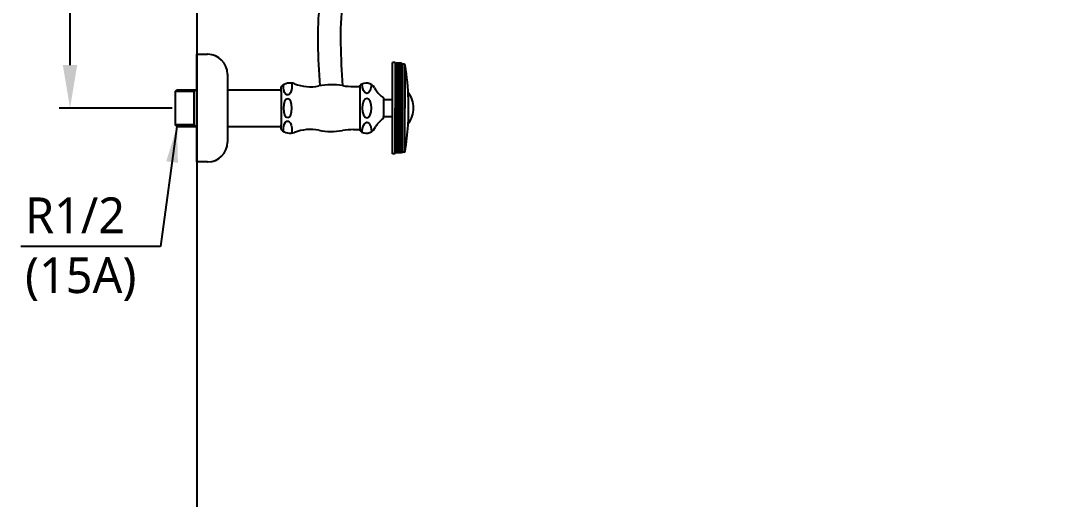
# Model space of a CAD drawing. Extents: x 5956 to 12061, y 2783 to 5292.
# Drawn here: x 6077 to 6654, y 4044 to 4310 of the extents above; entities that cross this region are included whole.
import ezdxf

# ---------------------------------------------------------------- set-up
doc = ezdxf.new("R2010")
doc.units = 0
doc.header["$LTSCALE"] = 20
doc.header["$MEASUREMENT"] = 0
doc.layers.get('0').update_dxf_attribs({"linetype": 'CONTINUOUS'})
doc.layers.get('DEFPOINTS').update_dxf_attribs({"linetype": 'CONTINUOUS'})
for name, color, linetype in [('2', 2, 'CONTINUOUS'), ('4', 4, 'CONTINUOUS'), ('6', 6, 'CONTINUOUS')]:
    doc.layers.add(name, color=color, linetype=linetype)
doc.styles.add('ROMANS', font='NanumGothic.ttf', dxfattribs={"height": 10.144927})
doc.styles.get("Standard").update_dxf_attribs({"font": 'NanumGothic.ttf'})
doc.dimstyles.get("Standard").update_dxf_attribs({"dimtxt": 2.7, "dimasz": 2.5, "dimexe": 1.5, "dimexo": 1.5, "dimgap": 1.5, "dimtad": 1, "dimdec": 0, "dimlfac": 10, "dimzin": 0, "dimdsep": 46, "dimtxsty": 'Standard', "dimcen": 0, "dimclrt": 2, "dimadec": 0, "dimazin": 0, "dimtfac": 1, "dimtdec": 0, "dimtmove": 0, "dimatfit": 3, "dimfxl": 0, "dimtolj": 1, "dimtzin": 0, "dimarcsym": 0})

# ---------------------------------------------------------------- blocks, each defined once
blk = doc.blocks.new('*D61')
at = {"color": 3, "lineweight": -2}
for p, q in [((6174.99, 4511.75), (6098.21, 4511.75)), ((6104.21, 4487.75), (6104.21, 4411.82)), ((6104.21, 4285.75), (6104.21, 4361.69)), ((6161.14, 4261.75), (6098.21, 4261.75))]:
    blk.add_line(p, q, dxfattribs=at)
at = {"color": 3}
for points in [[(6100.21, 4487.75), (6108.21, 4487.75), (6104.21, 4511.75)], [(6100.21, 4285.75), (6108.21, 4285.75), (6104.21, 4261.75)]]:
    blk.add_solid(points, dxfattribs=at)
at = {"layer": 'DEFPOINTS', "color": 0}
for p in [(6176.79, 4511.75), (6104.21, 4261.75), (6162.94, 4261.75)]:
    blk.add_point(p, dxfattribs=at)
at = {"color": 2, "insert": (6104.21, 4386.75), "char_height": 24, "attachment_point": 5}
blk.add_mtext('\\A1;250', dxfattribs=at)

msp = doc.modelspace()

# ---------------------------------------------------------------- linework, layer by layer
at = {"layer": '4'}
for p, q in [((6174.82, 4291.75), (6180.82, 4291.75)), ((6174.82, 4231.75), (6174.82, 4291.75)), ((6285.44, 4287.25), (6283.94, 4287.25)), ((6283.94, 4286.25), (6283.94, 4287.25)), ((6285.44, 4287.05), (6285.44, 4287.25)), ((6285.44, 4287.05), (6285.44, 4261.75)), ((6283.94, 4261.75), (6283.94, 4286.25)), ((6288.94, 4286.34), (6285.44, 4286.34)), ((6288.94, 4285.34), (6285.44, 4285.34)), ((6288.94, 4284.34), (6285.44, 4284.34)), ((6288.94, 4283.34), (6285.44, 4283.34)), ((6288.94, 4282.34), (6285.44, 4282.34)), ((6288.94, 4281.34), (6285.44, 4281.34)), ((6288.94, 4286.75), (6285.74, 4286.75)), ((6289.44, 4286.25), (6288.94, 4286.75)), ((6288.94, 4286.75), (6288.94, 4261.75)), ((6290.27, 4286.25), (6289.44, 4286.25)), ((6289.44, 4286.25), (6289.44, 4261.75)), ((6290.86, 4285.75), (6290.86, 4261.75)), ((6191.94, 4280.75), (6191.94, 4242.75)), ((6288.94, 4280.34), (6285.44, 4280.34)), ((6288.94, 4279.34), (6285.44, 4279.34)), ((6288.94, 4278.34), (6285.44, 4278.34)), ((6288.94, 4277.34), (6285.44, 4277.34)), ((6288.94, 4276.34), (6285.44, 4276.34)), ((6288.94, 4275.34), (6285.44, 4275.34)), ((6162.82, 4271), (6163.82, 4272)), ((6173.32, 4271), (6162.82, 4271)), ((6162.94, 4252.5), (6162.94, 4271)), ((6163.82, 4272), (6174.82, 4272)), ((6173.32, 4251.5), (6173.32, 4272)), ((6173.32, 4271), (6174.32, 4272)), ((6174.82, 4271.38), (6174.82, 4252.12)), ((6191.94, 4272), (6221.94, 4272)), ((6221.94, 4271), (6221.94, 4273.75)), ((6221.94, 4271), (6221.94, 4252.5)), ((6262.23, 4273.78), (6265.86, 4273.78)), ((6264.94, 4273.75), (6265.86, 4273.75)), ((6265.86, 4273.75), (6265.86, 4274.47)), ((6265.86, 4249.75), (6265.86, 4273.75)), ((6273.97, 4273.07), (6274.52, 4272.12)), ((6288.94, 4274.34), (6285.44, 4274.34)), ((6288.94, 4273.34), (6285.44, 4273.34)), ((6288.94, 4272.34), (6285.44, 4272.34)), ((6288.94, 4271.34), (6285.44, 4271.34)), ((6288.94, 4270.34), (6285.44, 4270.34)), ((6278.86, 4267.48), (6278.86, 4266.5)), ((6278.86, 4266.5), (6278.86, 4257)), ((6278.86, 4266.5), (6283.94, 4266.5)), ((6288.94, 4269.34), (6285.44, 4269.34)), ((6288.94, 4268.34), (6285.44, 4268.34)), ((6288.94, 4267.34), (6285.44, 4267.34)), ((6288.94, 4266.34), (6285.44, 4266.34)), ((6288.94, 4265.34), (6285.44, 4265.34)), ((6288.94, 4264.34), (6285.44, 4264.34)), ((6283.94, 4236.25), (6283.94, 4261.75)), ((6288.94, 4263.34), (6285.44, 4263.34)), ((6288.94, 4262.34), (6285.44, 4262.34)), ((6285.44, 4236.45), (6285.44, 4261.75)), ((6288.94, 4261.16), (6285.44, 4261.16)), ((6288.94, 4260.16), (6285.44, 4260.16)), ((6288.94, 4259.16), (6285.44, 4259.16)), ((6288.94, 4258.16), (6285.44, 4258.16)), ((6288.94, 4236.75), (6288.94, 4261.75)), ((6289.44, 4237.25), (6289.44, 4261.75)), ((6290.86, 4237.75), (6290.86, 4261.75)), ((6163.82, 4251.5), (6162.82, 4252.5)), ((6173.32, 4252.5), (6162.82, 4252.5)), ((6174.32, 4251.5), (6173.32, 4252.5)), ((6221.94, 4249.75), (6221.94, 4252.5)), ((6278.86, 4257), (6283.94, 4257)), ((6278.86, 4256.02), (6278.86, 4257)), ((6288.94, 4257.16), (6285.44, 4257.16)), ((6288.94, 4256.16), (6285.44, 4256.16)), ((6288.94, 4255.16), (6285.44, 4255.16)), ((6288.94, 4254.16), (6285.44, 4254.16)), ((6288.94, 4253.16), (6285.44, 4253.16)), ((6288.94, 4252.16), (6285.44, 4252.16)), ((6163.82, 4251.5), (6174.82, 4251.5)), ((6191.94, 4251.5), (6221.94, 4251.5)), ((6221.94, 4251.5), (6221.94, 4251.32)), ((6221.94, 4249.75), (6221.94, 4251.32)), ((6262.23, 4249.75), (6265.86, 4249.75)), ((6265.86, 4249.03), (6265.86, 4249.75)), ((6273.97, 4250.43), (6274.52, 4251.39)), ((6288.94, 4251.16), (6285.44, 4251.16)), ((6288.94, 4250.16), (6285.44, 4250.16)), ((6288.94, 4249.16), (6285.44, 4249.16)), ((6288.94, 4248.16), (6285.44, 4248.16)), ((6288.94, 4247.16), (6285.44, 4247.16)), ((6288.94, 4246.16), (6285.44, 4246.16)), ((6288.94, 4245.16), (6285.44, 4245.16)), ((6288.94, 4244.19), (6285.44, 4244.19)), ((6288.94, 4243.19), (6285.44, 4243.19)), ((6288.94, 4242.19), (6285.44, 4242.19)), ((6288.94, 4241.19), (6285.44, 4241.19)), ((6285.44, 4236.28), (6283.94, 4236.28)), ((6288.94, 4240.19), (6285.44, 4240.19)), ((6288.94, 4239.19), (6285.44, 4239.19)), ((6288.94, 4238.19), (6285.44, 4238.19)), ((6288.94, 4237.19), (6285.44, 4237.19)), ((6288.94, 4236.78), (6285.74, 4236.78)), ((6289.44, 4237.28), (6288.94, 4236.78)), ((6290.27, 4237.28), (6289.44, 4237.28)), ((6180.82, 4231.75), (6174.82, 4231.75))]:
    msp.add_line(p, q, dxfattribs=at)
for centre, radius, start, end in [((6180.82, 4280.75), 11, 89.35263, 90), ((6180.94, 4280.75), 11, 0, 90), ((6285.74, 4287.05), 0.3, 180, 270), ((6290.27, 4285.55), 0.7, 9.49341, 90), ((6147.94, 4261.75), 145, 1.94314, 9.49341), ((6226.85, 4268.76), 7, 69.03386, 134.51294), ((6238.24, 4298.51), 24.83, 249.03386, 280.73728), ((6269.33, 4270.39), 5.36, 30, 130.43057), ((6249.94, 4236.78), 38, 80.69517, 100.73727), ((6262.23, 4311.78), 38, 260.69518, 270), ((6286.65, 4279.12), 14, 210, 236.19018), ((6281.69, 4261.71), 14, 0.24727, 38.21407), ((6147.94, 4261.75), 145, 350.50659, 1.94314), ((6281.69, 4261.83), 14, 321.78593, 359.75273), ((6286.65, 4244.39), 14, 123.80982, 150), ((6226.85, 4254.74), 7, 225.5, 290.96614), ((6238.24, 4225.02), 24.83, 79.26272, 110.96614), ((6249.94, 4286.75), 38, 259.26273, 279.30483), ((6262.23, 4211.75), 38, 90, 99.30482), ((6269.33, 4253.11), 5.36, 229.56943, 330), ((6180.94, 4242.75), 11, 270, 0), ((6285.74, 4236.48), 0.3, 90, 180), ((6290.27, 4237.98), 0.7, 270, 350.50659), ((6180.82, 4242.75), 11, 270, 270.64737)]:
    msp.add_arc(centre, radius, start, end, dxfattribs=at)
at = {"layer": '4', "extrusion": (0, 0, -1)}
for centre, major_axis, ratio, start_param, end_param in [((6225.51, 4274.26), (0, -5.22), 0.46009, 4.433611, 7.934688), ((6269.62, 4275.34), (0, -5.4), 0.478204, 4.79078, 7.834251), ((6225.51, 4249.34), (0, -5.22), 0.46009, 1.472186, 5.009627), ((6269.62, 4248.43), (0, -5.4), 0.478204, 1.540108, 4.68362)]:
    msp.add_ellipse(centre, major_axis=major_axis, ratio=ratio, start_param=start_param, end_param=end_param, dxfattribs=at)
for centre, major_axis, ratio in [((6225.51, 4261.75), (0, -5.22), 0.46009), ((6269.62, 4261.75), (0, -5.4), 0.478204)]:
    msp.add_ellipse(centre, major_axis=major_axis, ratio=ratio, dxfattribs=at)
at = {"layer": '4'}
for points, knots in [([(6243.59, 4274.25), (6242.6, 4289.82), (6241.32, 4309.98), (6245.02, 4329.34), (6246.07, 4333.71)], [0, 0, 0, 0, 46.247919, 59.853653, 59.853653, 59.853653, 59.853653]), ([(6256.29, 4274.25), (6255.3, 4289.82), (6254.14, 4308.02), (6257.05, 4325.57), (6257.54, 4328.09)], [0, 0, 0, 0, 46.247919, 54.036277, 54.036277, 54.036277, 54.036277])]:
    msp.add_open_spline(points, degree=3, knots=knots, dxfattribs=at)
at = {"layer": '6'}
msp.add_lwpolyline([(7174.82, 5036.79), (6174.82, 5036.79), (6174.82, 3111.75), (8102.32, 3111.75), (8102.32, 4136.75)], dxfattribs=at)

# ---------------------------------------------------------------- texts
at = {"layer": '2', "insert": (6079.14, 4183.1), "char_height": 20, "attachment_point": 4, "style": 'ROMANS'}
msp.add_mtext('R1/2\\P(15A)', dxfattribs=at)

# ---------------------------------------------------------------- dimensions: what is measured, and where the dimension line sits
dim = msp.add_linear_dim(base=(6104.21, 4261.75), p1=(6176.79, 4511.75), p2=(6162.94, 4261.75), angle=90, dimstyle='Standard', override={"dimscale": 1.2, "dimtxt": 20, "dimasz": 20, "dimexe": 5, "dimgap": 10, "dimtih": 1, "dimtoh": 1, "dimlfac": 1, "dimzin": 12, "dimclrd": 3, "dimclre": 3, "dimazin": 2, "dimarcsym": 1})
dim.commit()
dim.dimension.update_dxf_attribs({"geometry": '*D61', "text_midpoint": (6104.21, 4386.75)})

# ---------------------------------------------------------------- leaders
msp.add_leader([(6163.82, 4251.5), (6154.62, 4184.63), (6076.72, 4184.63)], dimstyle='Standard', override={"dimtxt": 20, "dimasz": 20, "dimexe": 5, "dimgap": 10, "dimtad": 0, "dimlfac": 1, "dimzin": 12, "dimclrd": 3, "dimclre": 3, "dimazin": 2, "dimarcsym": 1})

doc.saveas('drawing.dxf')
